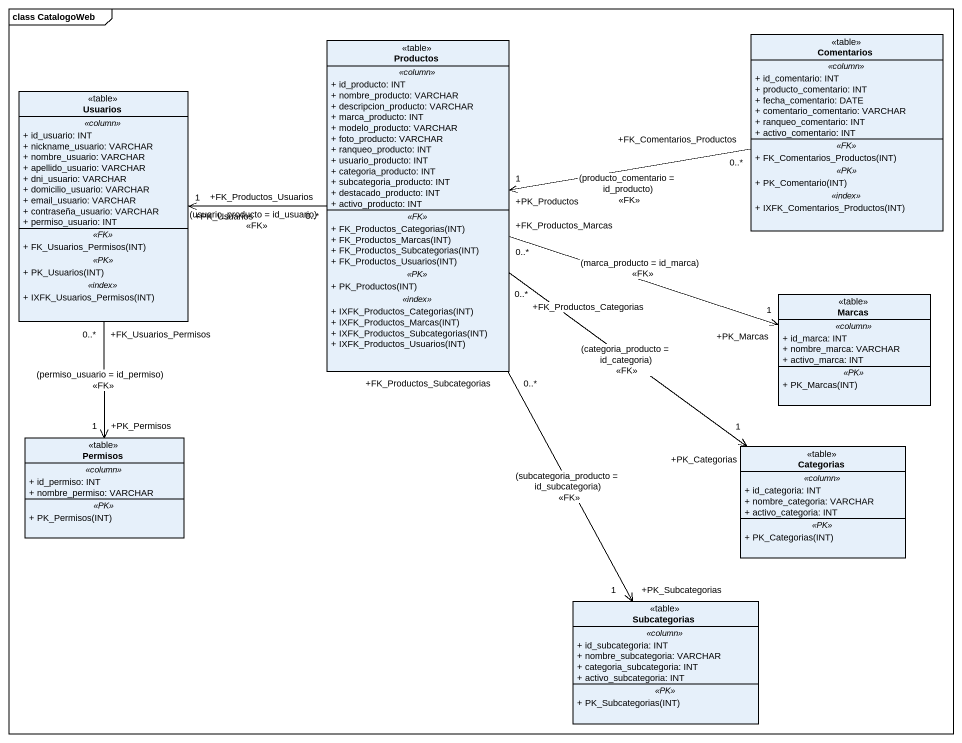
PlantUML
@startuml
mainframe class CatalogoWeb
hide circle
hide empty members
skinparam classAttributeIconSize 0
class Productos <<table>> {
  .. <<column>> ..
  + id_producto: INT
  + nombre_producto: VARCHAR
  + descripcion_producto: VARCHAR
  + marca_producto: INT
  + modelo_producto: VARCHAR
  + foto_producto: VARCHAR
  + ranqueo_producto: INT
  + usuario_producto: INT
  + categoria_producto: INT
  + subcategoria_producto: INT
  + destacado_producto: INT
  + activo_producto: INT
  .. <<FK>> ..
  + FK_Productos_Categorias(INT)
  + FK_Productos_Marcas(INT)
  + FK_Productos_Subcategorias(INT)
  + FK_Productos_Usuarios(INT)
  .. <<PK>> ..
  + PK_Productos(INT)
  .. <<index>> ..
  + IXFK_Productos_Categorias(INT)
  + IXFK_Productos_Marcas(INT)
  + IXFK_Productos_Subcategorias(INT)
  + IXFK_Productos_Usuarios(INT)
}
class Comentarios <<table>> {
  .. <<column>> ..
  + id_comentario: INT
  + producto_comentario: INT
  + fecha_comentario: DATE
  + comentario_comentario: VARCHAR
  + ranqueo_comentario: INT
  + activo_comentario: INT
  .. <<FK>> ..
  + FK_Comentarios_Productos(INT)
  .. <<PK>> ..
  + PK_Comentario(INT)
  .. <<index>> ..
  + IXFK_Comentarios_Productos(INT)
}
class Usuarios <<table>> {
  .. <<column>> ..
  + id_usuario: INT
  + nickname_usuario: VARCHAR
  + nombre_usuario: VARCHAR
  + apellido_usuario: VARCHAR
  + dni_usuario: VARCHAR
  + domicilio_usuario: VARCHAR
  + email_usuario: VARCHAR
  + contraseña_usuario: VARCHAR
  + permiso_usuario: INT
  .. <<FK>> ..
  + FK_Usuarios_Permisos(INT)
  .. <<PK>> ..
  + PK_Usuarios(INT)
  .. <<index>> ..
  + IXFK_Usuarios_Permisos(INT)
}
class Marcas <<table>> {
  .. <<column>> ..
  + id_marca: INT
  + nombre_marca: VARCHAR
  + activo_marca: INT
  .. <<PK>> ..
  + PK_Marcas(INT)
}
class Permisos <<table>> {
  .. <<column>> ..
  + id_permiso: INT
  + nombre_permiso: VARCHAR
  .. <<PK>> ..
  + PK_Permisos(INT)
}
class Categorias <<table>> {
  .. <<column>> ..
  + id_categoria: INT
  + nombre_categoria: VARCHAR
  + activo_categoria: INT
  .. <<PK>> ..
  + PK_Categorias(INT)
}
class Subcategorias <<table>> {
  .. <<column>> ..
  + id_subcategoria: INT
  + nombre_subcategoria: VARCHAR
  + categoria_subcategoria: INT
  + activo_subcategoria: INT
  .. <<PK>> ..
  + PK_Subcategorias(INT)
}
Productos "+FK_Productos_Usuarios\n0..*" -left-> "+PK_Usuarios\n1" Usuarios : (usuario_producto = id_usuario)\n<<FK>>
Productos "+FK_Productos_Marcas\n0..*" -right-> "+PK_Marcas\n1" Marcas : (marca_producto = id_marca)\n<<FK>>
Productos "+FK_Productos_Categorias\n0..*" --> "+PK_Categorias\n1" Categorias : (categoria_producto = id_categoria)\n<<FK>>
Productos "+FK_Productos_Subcategorias\n0..*" --> "+PK_Subcategorias\n1" Subcategorias : (subcategoria_producto = id_subcategoria)\n<<FK>>
Comentarios "+FK_Comentarios_Productos\n0..*" -left-> "+PK_Productos\n1" Productos : (producto_comentario = id_producto)\n<<FK>>
Usuarios "+FK_Usuarios_Permisos\n0..*" --> "+PK_Permisos\n1" Permisos : (permiso_usuario = id_permiso)\n<<FK>>
@enduml
